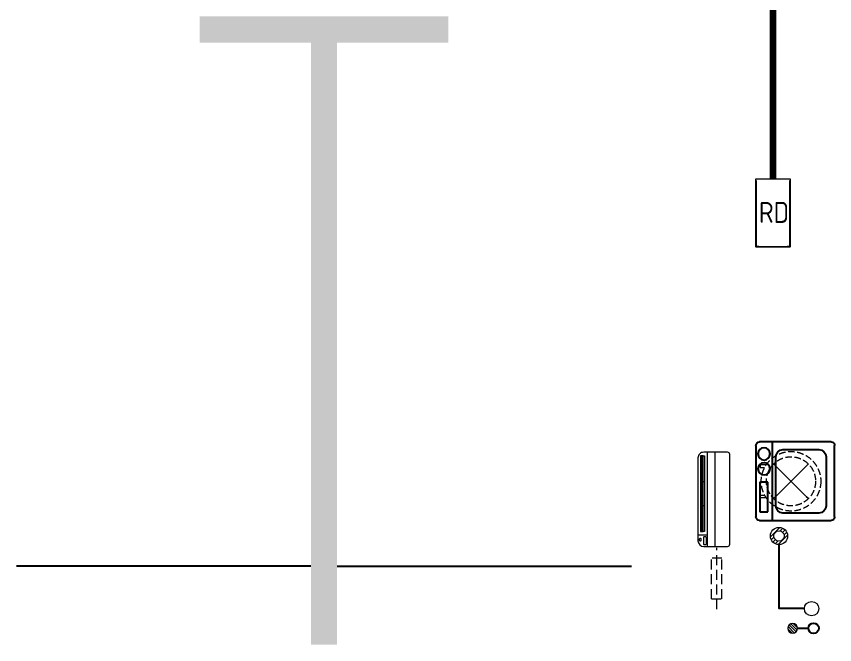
# Model space of a CAD drawing. Extents: x 3002737 to 4077523, y -995787 to -7267.
# Drawn here: x 3466804 to 3473055, y -929243 to -924443 of the extents above; entities that cross this region are included whole.
import ezdxf
from ezdxf.enums import TextEntityAlignment as Align

# ---------------------------------------------------------------- set-up
doc = ezdxf.new("R2010")
doc.units = 0
doc.header["$LTSCALE"] = 1000
doc.header["$MEASUREMENT"] = 0
for name, pattern in [('$1$DASH', [0.35, 0.25, -0.1]), ('DASH', [0.35, 0.25, -0.1]), ('HIDDEN', [0.375, 0.25, -0.125])]:
    doc.linetypes.add(name, pattern=pattern)
doc.layers.get('0').update_dxf_attribs({"linetype": 'CONTINUOUS'})
for name, color, linetype in [('!!电气', 1, 'CONTINUOUS'), ('3.5方案汇报，与郭总、侯月琴确定户型_t8$0$2020.03.04 -1安徽标准化洋房户型(UA）_t8_t8$0$看线', 154, 'CONTINUOUS'), ('LVTRY', 252, 'CONTINUOUS'), ('VPIPE-凝结', 150, 'CONTINUOUS'), ('WIRE-综合布线', 5, 'DASH'), ('保温', 6, 'CONTINUOUS')]:
    doc.layers.add(name, color=color, linetype=linetype)
for name, color, linetype, lineweight in [('EQUIP-消防', 3, 'CONTINUOUS', 20), ('EQUIP_地漏', 7, 'CONTINUOUS', 18), ('VPIPE-废水', 31, 'TG_F', 18), ('平面-空调室内机', 176, 'CONTINUOUS', 9), ('平面-空调预留孔', 252, 'CONTINUOUS', 15), ('粉刷', 251, 'CONTINUOUS', 9)]:
    doc.layers.add(name, color=color, linetype=linetype, lineweight=lineweight)
doc.styles.get("Standard").update_dxf_attribs({"font": 'gbenor.shx', "bigfont": 'gbcbig.shx'})
doc.styles.add('TG_LINETYPE', font='SIMPLEX', dxfattribs={"width": 0.8, "height": 3, "bigfont": 'HZTXT'})
doc.linetypes.add('TG_F', pattern='A,2,-0.3,["F",TG_LINETYPE,S=0.1,R=0,X=-0.23,Y=-0.15],0', length=2.3)

# ---------------------------------------------------------------- blocks, each defined once
blk = doc.blocks.new('GDFGDGRD')
at = {"layer": '保温', "linetype": 'Continuous', "ltscale": 10}
h = blk.add_hatch(dxfattribs=at)
h.set_pattern_fill('HEX', color=251, scale=10, angle=90, style=0)
h.set_pattern_definition([(90, (-70765.89117912838, -151624.7360933621), (-16.49778, 1.010197673501861e-15), [9.525, -19.05]), (210, (-70765.89117912838, -151624.7360933621), (8.248889999999996, -14.28749658604684), [9.525, -19.05]), (150, (-70765.89117912838, -151615.2110933621), (-8.248890000000003, -14.28749658604684), [9.525, -19.05])])
h.paths.add_polyline_path([(434066.5790224251, 368523.7248330163), (434066.5789810187, 368723.7248300065), (432166.5783829462, 368723.7248300508), (432166.5784243525, 368523.7248330605)])
h = blk.add_hatch(dxfattribs=at)
h.set_pattern_fill('HEX', color=251, scale=10, angle=90, style=0)
h.set_pattern_definition([(90, (-70765.89117912838, -152124.7360933621), (-16.49778, 1.010197673501861e-15), [9.525, -19.05]), (210, (-70765.89117912838, -152124.7360933621), (8.248889999999996, -14.28749658604684), [9.525, -19.05]), (150, (-70765.89117912838, -152115.2110933621), (-8.248890000000003, -14.28749658604684), [9.525, -19.05])])
h.paths.add_polyline_path([(433016.677671614, 363923.7248245182), (433216.6776553047, 363923.7248245182), (433216.6776158109, 368523.7247332072), (433016.6776321201, 368523.7249298521)])
blk = doc.blocks.new('dongkong')
at = {"layer": '平面-空调预留孔', "color": 8, "linetype": 'HIDDEN', "ltscale": 0.3}
for p, q in [((-603796.0415180789, 210899.900060961), (-603796.0415180789, 210431.4859232727)), ((-603836.0415180789, 210820.9630630909), (-603836.0415180789, 210510.8096162414)), ((-603836.0415180789, 210820.9630630909), (-603756.0415180789, 210820.9630630909)), ((-603756.0415180789, 210820.9630630909), (-603756.0415180789, 210510.8096162414))]:
    blk.add_line(p, q, dxfattribs=at)
blk.add_lwpolyline([(-603756.0415180789, 210510.8096162414), (-603836.0415180789, 210510.8096162414)], dxfattribs=at)
blk = doc.blocks.new('A$C001338C2')
at = {"color": 8}
for p, q in [((-1.49359439092e-05, 248.6000576173246), (-2.84423585981e-05, 22.0000576172315)), ((844.9999883423079, 303.6000072514144), (54.99998834231155, 303.6000543390692)), ((109.0525457565491, 214.7673082745569), (109.0525510513944, 303.6000511174025)), ((899.9999715576414, 22.00000397306576), (899.9999850640525, 248.6000039731589)), ((21.99997024633922, 5.63059293199e-05), (877.9999702463392, 5.2843679441e-06))]:
    blk.add_line(p, q, dxfattribs=at)
at = {"color": 8, "lineweight": 5}
for p, q in [((864.5756734352908, 278.6904651548975), (144.4768629888749, 278.6905080761171)), ((144.4768629888749, 278.6905080761171), (144.4768622188567, 265.7722729386405)), ((387.0097734353949, 278.6904936200444), (144.4768629888749, 278.6905080761171)), ((144.4768629888749, 278.6905080761171), (144.4768614488676, 252.8539829386973)), ((144.4768622188567, 265.7722729386405), (864.5756726653053, 265.772230017421)), ((144.4768606789075, 239.9356929386377), (144.4768614488676, 252.8539829386973)), ((144.4768614488676, 252.8539829386973), (864.5756718953162, 252.8539400174777)), ((864.5756711253525, 239.9356500174181), (144.4768606789075, 239.9356929386377)), ((387.0097711254275, 239.935678482565), (387.0097734353949, 278.6904936200444)), ((622.04272112545, 239.935664473509), (387.0097711254275, 239.935678482565)), ((864.5756734352908, 278.6904651548975), (622.0427234354138, 278.6904796109884)), ((622.0427234354138, 278.6904796109884), (622.04272112545, 239.935664473509)), ((864.5756718953162, 252.8539400174777), (864.5756734352908, 278.6904651548975)), ((864.5756726653053, 265.772230017421), (864.5756711253525, 239.9356500174181)), ((899.9999830474662, 214.7672611304297), (-1.69525337697e-05, 214.7673147745954)), ((899.9999787804518, 143.1781611304468), (-2.12195482163e-05, 143.1782147746126))]:
    blk.add_line(p, q, dxfattribs=at)
at = {"color": 8}
for points in [[(89.24090579471158, 226.3562818807586), (22.19125331861505, 226.3562858772129, -0.414213562372504), (16.6912536464406, 231.8562862050385), (16.69125431894281, 243.1390318179401, -0.414213562373095), (22.19125464676836, 248.6390314901146), (89.24090712286488, 248.6390274936603, -0.414213562373095), (94.74090679503934, 243.1390271658347), (94.74090612253713, 231.8562815529331, -0.414213562373095)], [(73.08482630450817, 275.0144977724194), (56.77886350143308, 275.0144987443309, -0.414213562373095), (51.27886382925863, 280.5144990721565), (51.27886400034913, 283.3844664433818, -0.414213562373095), (56.77886432817468, 288.8844661155563), (73.08482713124977, 288.8844651436448, -0.4142135623732024), (78.58482680342422, 283.3844648158192), (78.58482663233372, 280.5144974445939, -0.414213562373095)]]:
    blk.add_lwpolyline(points, format="xyb", close=True, dxfattribs=at)
for centre, radius, start, end in [((54.99998506405609, 248.6000543390692), 55.0000000000001, 89.99999658490542, 179.9999965849054), ((844.9999850640525, 248.6000072514144), 55.0000000000001, 359.9999965849054, 89.99999658490542), ((21.9999715576414, 22.00005630592932), 22.00000000000004, 179.9999965849054, 269.9999965849054), ((877.9999715576414, 22.00000528436794), 22.00000000000004, 269.9999965849054, 359.9999965849054)]:
    blk.add_arc(centre, radius, start, end, dxfattribs=at)
blk = doc.blocks.new('$TwtSys$00000141')
at = {"color": 252}
for p, q in [((-47.09803151780761, 3.836055847277748), (-5.041545145413693, 45.89254221967349)), ((-47.09803151780761, 3.836055847277748), (-5.041545145413693, 45.89254221967349)), ((-43.60958444554853, -17.52724007043071), (17.52724007042889, 43.60958444554853)), ((-43.60958444554853, -17.52724007043071), (17.52724007042889, 43.60958444554853)), ((-33.23401871576607, -33.23401871577153), (33.23401871576607, 33.23401871576425)), ((-33.23401871576607, -33.23401871576971), (33.23401871576607, 33.23401871576425)), ((-16.17805684451741, -43.53063328177632), (43.79137317708955, 16.43879673983065)), ((-16.17805684451741, -43.53063328177632), (43.79137317708955, 16.43879673983247)), ((5.715553844029273, -46.12975947626182), (46.12974035062325, -5.715572969671484)), ((5.715553844029273, -46.12975947626182), (46.12974035062325, -5.715572969671484))]:
    blk.add_line(p, q, dxfattribs=at)
blk.add_circle((0, -1.818989403545856e-12), 47, dxfattribs=at)
blk.add_circle((0, -1.818989403545856e-12), 47, dxfattribs=at)
blk = doc.blocks.new('RECTANG')
for p, q in [((1.00000000000004, 1.00000000000004), (0, 1.00000000000004)), ((0, 1.00000000000004), (0, 0)), ((1.00000000000004, 0), (1.00000000000004, 1.00000000000004)), ((0, 0), (1.00000000000004, 0))]:
    blk.add_line(p, q)
blk = doc.blocks.new('洗衣机')
at = {"layer": 'LVTRY'}
for p, q in [((3791567.361739737, 243472.1311109139), (3791020.978428917, 243472.1311109139)), ((3791116.547650196, 243472.1311109139), (3791116.547650196, 242871.5050683203)), ((3790993.746954995, 243444.5237557961), (3790993.746954995, 242899.1124234381)), ((3791198.977629842, 243412.6941587822), (3791474.884451542, 243412.6941587822)), ((3791594.59321366, 242899.1124234381), (3791594.59321366, 243444.5237557961)), ((3791145.054954439, 242982.4807401235), (3791145.054954439, 243358.0271784722)), ((3791528.807126945, 243358.0271784722), (3791528.807126945, 242982.4807401235)), ((3791474.884451542, 242927.8137598135), (3791198.977629842, 242927.8137598135)), ((3791020.978428917, 242871.5050683203), (3791567.361739737, 242871.5050683203))]:
    blk.add_line(p, q, dxfattribs=at)
at = {"layer": 'LVTRY', "extrusion": (0, 0, -1)}
for centre, major_axis, ratio, start_param, end_param in [((3791020.978428917, 243444.5237557961), (-1.908531711022078e-08, 27.60735511779785), 0.9863847444471043, -1.570796326112996, 7.008549296472211e-10), ((3791567.361739737, 243444.5237557961), (-5.264563262736361e-09, 27.60735511779785), 0.9863847444471043, 1.933262439024475e-10, 1.570796326982994), ((3791055.147302595, 243379.8474220779), (-1.532403957494624e-08, 46.92390957762836), 0.9863847444493448, 3.141592653920872, 9.424777961100459), ((3791198.977629842, 243358.0271784722), (4.764609934498854e-09, 54.66698031005217), 0.9863847444472746, 4.712388980298719, 6.283185307091227), ((3791474.884451542, 243358.0271784722), (-4.76474120185596e-09, 54.66698031005217), 0.9863847444472746, 8.836242848531128e-11, 1.57079632688087), ((3791055.147302595, 243265.6659087724), (-1.532403957494624e-08, 46.92390957762836), 0.9863847444493448, 3.141592653920872, 9.424777961100459), ((3791198.977629842, 242982.4807401235), (-6.265914279833452e-09, 54.66698031005218), 0.9863847444472746, 3.141592653705994, 4.712388980497749), ((3791474.884451542, 242982.4807401235), (6.265651745155644e-09, 54.66698031005217), 0.986384744447275, 1.570796326681842, 3.141592653473596), ((3791020.978428917, 242899.1124234381), (1.908525212675288e-08, 27.60735511779785), 0.9863847444471043, 3.14159265288894, 4.712388979702792), ((3791567.361739737, 242899.1124234381), (5.264433297526799e-09, 27.60735511779784), 0.9863847444471044, 1.570796326606803, 3.141592653396471)]:
    blk.add_ellipse(centre, major_axis=major_axis, ratio=ratio, start_param=start_param, end_param=end_param, dxfattribs=at)
at = {"layer": 'LVTRY', "xscale": 63.25620569481588, "yscale": 224.5369532744355, "zscale": 64.12934308941763, "rotation": 180}
blk.add_blockref('RECTANG', (3791085.200501846, 243162.4333077016), dxfattribs=at)
blk = doc.blocks.new('$TwtSys$00000543')
at = {"color": 252}
for p, q in [((-93.61191613507253, -8.532828222891112), (8.532828222720127, 93.61191613524352)), ((-8.532828222720127, -93.61191613524352), (93.6119161354145, 8.532828222891112)), ((12.46562189858378, 55.00516585458899), (41.70321270589193, 84.24275666206813)), ((39.88082245889382, 39.88082245889382), (66.46803743171768, 66.46803743154669)), ((55.00516585475998, 12.46562189841279), (84.24275666206813, 41.70321270589193)), ((-84.24275666206813, -41.70321270589193), (-55.00516585475998, -12.46562189841279)), ((-66.46803743308556, -66.46803743308556), (-39.88082245889382, -39.88082245889382)), ((-41.70321270589193, -84.24275666206813), (-12.46562189824181, -55.00516585458899))]:
    blk.add_line(p, q, dxfattribs=at)
for radius in [94, 56.4]:
    blk.add_circle((0, 0), radius, dxfattribs=at)
blk = doc.blocks.new('dnfhfn')
at = {"color": 252, "linetype": '$1$DASH', "ltscale": 0.2}
for p, q in [((101.8984962723892, 462.7393775836269, -2.359636360997379e-09), (121.8984962723892, 462.7393775836269, -2.359636360997379e-09)), ((101.8984962723892, 417.1853479389541, -2.359636360997379e-09), (101.8984962723892, 462.7393775836269, -2.359636360997379e-09)), ((121.8984962723892, 462.7393775836269, -2.359636360997379e-09), (121.8984962723892, 429.0058331504954, -2.359636360997379e-09)), ((353.1017998967993, 462.7393775836269, -2.359636360997379e-09), (333.1017998967993, 462.7393775836269, -2.359636360997379e-09)), ((333.1017998967993, 462.7393775836269, -2.359636360997379e-09), (333.1017998967993, 429.0058331504954, -2.359636360997379e-09)), ((353.1017998967993, 417.1853479389541, -2.359636360997379e-09), (353.1017998967993, 462.7393775836269, -2.359636360997379e-09))]:
    blk.add_line(p, q, dxfattribs=at)
at = {"color": 252, "linetype": '$1$DASH', "ltscale": 0.2, "elevation": -2.359636360997379e-09}
for points in [[(94.91774319857359, 360.0825529289432), (94.91774319857359, 360.0825529289432), (360.0827860850841, 94.91750992601737), (360.0827860850841, 94.91750992601737)], [(360.0827861726284, 360.0825529010035), (94.91774310916662, 94.91750995395705), (94.91774310916662, 94.91750995395705), (360.0827861726284, 360.0825529010035)]]:
    blk.add_lwpolyline(points, close=True, dxfattribs=at)
at = {"color": 252, "linetype": '$1$DASH', "ltscale": 0.2}
for radius in [227.5000000426377, 187.5000000426377]:
    blk.add_circle((227.5002646408975, 227.5000314274803, -2.359636360997379e-09), radius, dxfattribs=at)
blk = doc.blocks.new('A$C5F341E43')
at = {"layer": '3.5方案汇报，与郭总、侯月琴确定户型_t8$0$2020.03.04 -1安徽标准化洋房户型(UA）_t8_t8$0$看线', "color": 252, "ltscale": 10}
for p, q in [((37399.9999989504, 699.9999907962047), (35149.99999863096, 699.9999908320606)), ((37600.00000929739, 699.9999907962047), (39850.00000961684, 699.9999908320606))]:
    blk.add_line(p, q, dxfattribs=at)
at = {"layer": 'VPIPE-凝结', "color": 252, "ltscale": 0.1}
for points in [[(41170.00001383387, 374.999998863088), (40975.89668831695, 374.9999988634372), (40975.89668831788, 864.199999025208)], [(41117.60001405329, 224.9999893655768), (41200.00001383387, 224.9999911659397)]]:
    blk.add_lwpolyline(points, dxfattribs=at)
at = {"layer": 'VPIPE-凝结', "color": 252}
blk.add_circle((41240.00001383387, 224.9999911659397), 40, dxfattribs=at)
at = {"layer": 'VPIPE-废水', "color": 252}
blk.add_circle((41225.00001383387, 374.9999911660561), 55, dxfattribs=at)
at = {"color": 252, "xscale": -1}
blk.add_blockref('GDFGDGRD', (470616.578702189, -363823.7248325947), dxfattribs=at)
at = {"layer": 'EQUIP_地漏', "color": 252, "xscale": 0.7000000000000001, "yscale": 0.7000000000000001, "zscale": 0.7000000000000001}
blk.add_blockref('$TwtSys$00000543', (40975.89668831788, 929.9999990251381), dxfattribs=at)
at = {"layer": 'EQUIP_地漏', "color": 252, "xscale": 0.8, "yscale": -0.8, "zscale": 0.8, "rotation": 179.999999999993}
blk.add_blockref('$TwtSys$00000141', (41080.00001405366, 224.9999893656932), dxfattribs=at)
at = {"layer": '平面-空调室内机', "color": 252, "ltscale": 0.3, "xscale": -1, "rotation": 180}
blk.add_blockref('dongkong', (644295.9448520085, 211270.809607411), dxfattribs=at)
at = {"layer": '平面-空调预留孔', "color": 252, "xscale": 0.800000000046565, "yscale": 0.800000000046565, "zscale": 0.800000000046565, "rotation": 90.00000023343011}
blk.add_blockref('A$C001338C2', (40599.80866734125, 850.0000289252494), dxfattribs=at)
at = {"layer": '平面-空调预留孔', "color": 252, "rotation": 89.99999999999304}
blk.add_blockref('dnfhfn', (41295.09671957791, 1120.346507739858, 2.359636360997379e-09), dxfattribs=at)
at = {"layer": '粉刷', "color": 252}
blk.add_blockref('洗衣机', (-3750193.746940969, -241822.4011824474), dxfattribs=at)
blk = doc.blocks.new('$equip$00002771')
for p, q in [((-0.6500000000087311, 0.6500000000014552), (-0.6500000000087311, 0)), ((0.6500000000087311, 0.6500000000014552), (-0.6500000000087311, 0.6500000000014552)), ((0.6500000000087311, 0), (0.6500000000087311, 0.6500000000014552)), ((-0.6500000000087311, 0), (0.6500000000087311, 0))]:
    blk.add_line(p, q)
at = {"const_width": 0.04}
blk.add_lwpolyline([(-0.6500000000087311, 0.6500000000014552), (-0.6500000000087311, 0), (0.6500000000087311, 0), (0.6500000000087311, 0.6500000000014552), (-0.6500000000087311, 0.6500000000014552), (-0.6500000000087311, 0)], dxfattribs=at)
for p in [(0, 0.6500000000014552), (-0.6500000000087311, 0.3250000000007276), (0.6500000000087311, 0.3250000000007276), (0, 0)]:
    blk.add_point(p)
at = {"color": 7}
blk.add_attdef('$TEXT$', text='', height=0.4, dxfattribs=at).set_placement((0.006237997862626798, 0.3429758970196417), align=Align.MIDDLE_CENTER)
at = {"color": 7, "flags": 1}
for tag, height, p in [('B', 0.4, (0.9046029297314817, 0.2456043182446592)), ('A', 2e-05, (0, 0))]:
    blk.add_attdef(tag, text='', height=height, dxfattribs=at).set_placement(p, align=Align.MIDDLE_CENTER)

msp = doc.modelspace()

# ---------------------------------------------------------------- linework, layer by layer
at = {"layer": 'WIRE-综合布线', "color": 4, "const_width": 50}
msp.add_lwpolyline([(3470273.507550418, -921840.4619816137), (3472584.257663625, -923865.5228468801), (3472584.257663625, -925683.1689264199)], dxfattribs=at)

# ---------------------------------------------------------------- block references
at = {"layer": '!!电气'}
msp.add_blockref('A$C5F341E43', (3431654.257663782, -929343.1689253093), dxfattribs=at)
at = {"layer": 'EQUIP-消防', "color": 6}
ref = msp.add_blockref('$equip$00002771', (3472454.257663623, -925943.1689264227), dxfattribs=dict(at, xscale=-400, yscale=400, zscale=400, rotation=269.9999999997599))
ref.add_attrib('$TEXT$', 'RD', dxfattribs={"layer": '0', "color": 7, "height": 160}).set_placement((3472591.44802243, -925940.6737272784), align=Align.MIDDLE_CENTER)

doc.saveas('drawing.dxf')
